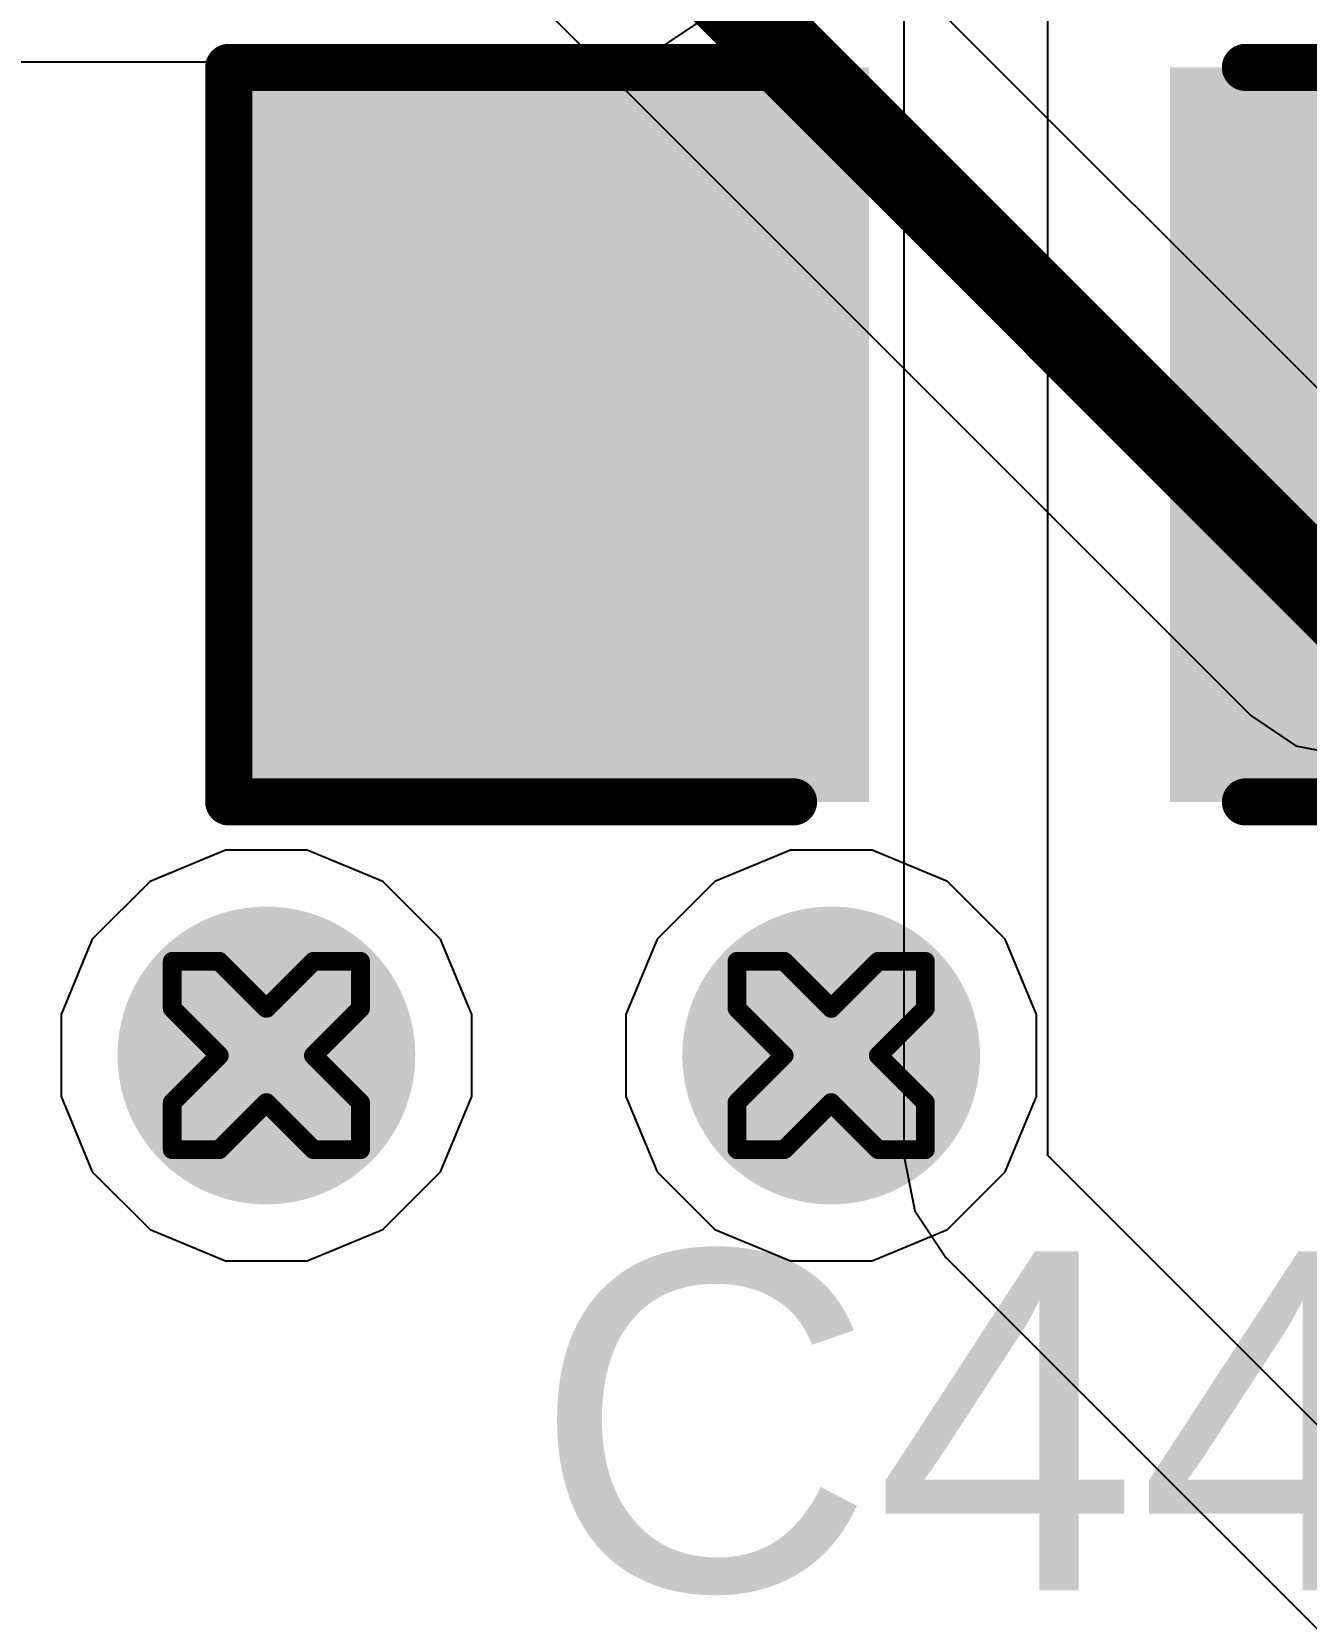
# Model space of a CAD drawing. Header units: inches. Extents: x 0 to 5379, y 0 to 5429.
# Drawn here: x 289.478 to 292.917, y 48.307 to 52.591 of the extents above; entities that cross this region are included whole.
import ezdxf

# ---------------------------------------------------------------- set-up
doc = ezdxf.new("R2010")
doc.units = ezdxf.units.IN
for name, color, linetype in [('Bottom Layer', 5, 'Continuous'), ('Bottom Solder', 6, 'Continuous'), ('Drill Drawing', 1, 'Continuous'), ('GND01', 16, 'Continuous'), ('GND02', 76, 'Continuous'), ('PWR', 156, 'Continuous'), ('SIG 01', 90, 'Continuous'), ('Top Layer', 1, 'Continuous'), ('Top Overlay', 2, 'Continuous'), ('Top Paste', 8, 'Continuous'), ('Top Solder', 216, 'Continuous'), ('Via Holes', 16, 'Continuous')]:
    doc.layers.add(name, color=color, linetype=linetype)
doc.styles.add('Arial', font='', dxfattribs={"height": 0.2})
doc.styles.get('Arial').set_extended_font_data('Arial')

# ---------------------------------------------------------------- blocks, each defined once
blk = doc.blocks.new('C___1206_1073')
at = {"layer": 'Top Layer'}
for points in [[(-2.032, 0.889), (-0.508, 0.889), (-0.508, -0.889), (-2.032, -0.889)], [(0.508, 0.889), (2.032, 0.889), (2.032, -0.889), (0.508, -0.889)]]:
    blk.add_hatch(color=1, dxfattribs=at).paths.add_polyline_path(points)
at = {"layer": 'Top Paste'}
for points in [[(-2.032, 0.889), (-0.508, 0.889), (-0.508, -0.889), (-2.032, -0.889)], [(0.508, 0.889), (2.032, 0.889), (2.032, -0.889), (0.508, -0.889)]]:
    blk.add_hatch(color=8, dxfattribs=at).paths.add_polyline_path(points)
at = {"layer": 'Top Solder'}
for points in [[(-2.1336, 0.9906), (-0.4064, 0.9906), (-0.4064, -0.9906), (-2.1336, -0.9906)], [(0.4064, 0.9906), (2.1336, 0.9906), (2.1336, -0.9906), (0.4064, -0.9906)]]:
    blk.add_hatch(color=216, dxfattribs=at).paths.add_polyline_path(points)
at = {"layer": 'Top Overlay'}
for points in [[(-2.1336, 0.9906, 0.127, 0.127, 0), (-0.6096, 0.9906, 0.127, 0.127, 0)], [(-2.1336, -0.9906, 0.127, 0.127, 0), (-2.1336, 0.9906, 0.127, 0.127, 0)], [(0.6096, 0.9906, 0.127, 0.127, 0), (2.1336, 0.9906, 0.127, 0.127, 0)], [(-2.1336, -0.9906, 0.127, 0.127, 0), (-0.6096, -0.9906, 0.127, 0.127, 0)], [(0.6096, -0.9906, 0.127, 0.127, 0), (2.1336, -0.9906, 0.127, 0.127, 0)]]:
    blk.add_lwpolyline(points, format="xyseb", dxfattribs=at)
for points in [[(-2.16535, 0.9906, 0.0635, 0.0635, 1), (-2.10185, 0.9906, 0.0635, 0.0635, 1)], [(-2.16535, 0.9906, 0.0635, 0.0635, 1), (-2.10185, 0.9906, 0.0635, 0.0635, 1)], [(-0.64135, 0.9906, 0.0635, 0.0635, 1), (-0.57785, 0.9906, 0.0635, 0.0635, 1)], [(0.57785, 0.9906, 0.0635, 0.0635, 1), (0.64135, 0.9906, 0.0635, 0.0635, 1)], [(-2.16535, -0.9906, 0.0635, 0.0635, 1), (-2.10185, -0.9906, 0.0635, 0.0635, 1)], [(-2.16535, -0.9906, 0.0635, 0.0635, 1), (-2.10185, -0.9906, 0.0635, 0.0635, 1)], [(-0.64135, -0.9906, 0.0635, 0.0635, 1), (-0.57785, -0.9906, 0.0635, 0.0635, 1)], [(0.57785, -0.9906, 0.0635, 0.0635, 1), (0.64135, -0.9906, 0.0635, 0.0635, 1)]]:
    blk.add_lwpolyline(points, format="xyseb", close=True, dxfattribs=at)

msp = doc.modelspace()

# ---------------------------------------------------------------- hatches: boundary and pattern name
at = {"layer": 'Bottom Layer'}
h = msp.add_hatch(color=5, dxfattribs=at)
edge = h.paths.add_edge_path()
edge.add_arc((290.1108, 49.83), 0.3, 0, 360)
h = msp.add_hatch(color=5, dxfattribs=at)
edge = h.paths.add_edge_path()
edge.add_arc((291.6348, 49.83), 0.3, 0, 360)
at = {"layer": 'Bottom Solder'}
h = msp.add_hatch(color=6, dxfattribs=at)
edge = h.paths.add_edge_path()
edge.add_arc((290.1108, 49.83), 0.4016, 0, 360)
h = msp.add_hatch(color=6, dxfattribs=at)
edge = h.paths.add_edge_path()
edge.add_arc((291.6348, 49.83), 0.4016, 0, 360)
at = {"layer": 'GND01'}
h = msp.add_hatch(color=16, dxfattribs=at)
edge = h.paths.add_edge_path()
edge.add_arc((290.1108, 49.83), 0.3, 0, 360)
h = msp.add_hatch(color=16, dxfattribs=at)
edge = h.paths.add_edge_path()
edge.add_arc((291.6348, 49.83), 0.3, 0, 360)
at = {"layer": 'GND02'}
h = msp.add_hatch(color=76, dxfattribs=at)
edge = h.paths.add_edge_path()
edge.add_arc((290.1108, 49.83), 0.3, 0, 360)
h = msp.add_hatch(color=76, dxfattribs=at)
edge = h.paths.add_edge_path()
edge.add_arc((291.6348, 49.83), 0.3, 0, 360)
at = {"layer": 'PWR'}
h = msp.add_hatch(color=156, dxfattribs=at)
edge = h.paths.add_edge_path()
edge.add_arc((290.1108, 49.83), 0.3, 0, 360)
h = msp.add_hatch(color=156, dxfattribs=at)
edge = h.paths.add_edge_path()
edge.add_arc((291.6348, 49.83), 0.3, 0, 360)
at = {"layer": 'SIG 01'}
h = msp.add_hatch(color=90, dxfattribs=at)
edge = h.paths.add_edge_path()
edge.add_arc((290.1108, 49.83), 0.3, 0, 360)
h = msp.add_hatch(color=90, dxfattribs=at)
edge = h.paths.add_edge_path()
edge.add_arc((291.6348, 49.83), 0.3, 0, 360)
at = {"layer": 'Top Layer'}
h = msp.add_hatch(color=1, dxfattribs=at)
edge = h.paths.add_edge_path()
edge.add_arc((290.1108, 49.83), 0.3, 0, 360)
h = msp.add_hatch(color=1, dxfattribs=at)
edge = h.paths.add_edge_path()
edge.add_arc((291.6348, 49.83), 0.3, 0, 360)
at = {"layer": 'Top Solder'}
h = msp.add_hatch(color=216, dxfattribs=at)
edge = h.paths.add_edge_path()
edge.add_arc((290.1108, 49.83), 0.4016, 0, 360)
h = msp.add_hatch(color=216, dxfattribs=at)
edge = h.paths.add_edge_path()
edge.add_arc((291.6348, 49.83), 0.4016, 0, 360)
at = {"layer": 'Via Holes'}
h = msp.add_hatch(color=7, dxfattribs=at)
edge = h.paths.add_edge_path()
edge.add_arc((290.1108, 49.83), 0.15, 0, 360)
h = msp.add_hatch(color=7, dxfattribs=at)
edge = h.paths.add_edge_path()
edge.add_arc((291.6348, 49.83), 0.15, 0, 360)

# ---------------------------------------------------------------- linework, layer by layer
at = {"layer": 'Bottom Layer'}
for p, q in [((293.188, 51.3882), (290.9482, 53.628)), ((290.4171, 53.0969), (292.7669, 50.7471)), ((292.7669, 50.7471), (292.8887, 50.6657)), ((292.8887, 50.6657), (293.0324, 50.6372))]:
    msp.add_line(p, q, dxfattribs=at)
msp.add_lwpolyline([(290.3942, 53.6509, 0.2286, 0.2286, 0), (293.0324, 51.0127, 0.2286, 0.2286, 0)], format="xyseb", dxfattribs=at)
at = {"layer": 'Drill Drawing'}
for points in [[(289.8568, 49.957, 0.0508, 0.0508, 0), (289.8568, 50.084, 0.0508, 0.0508, 0)], [(289.8568, 50.084, 0.0508, 0.0508, 0), (289.9838, 50.084, 0.0508, 0.0508, 0)], [(289.9838, 50.084, 0.0508, 0.0508, 0), (290.1108, 49.957, 0.0508, 0.0508, 0)], [(290.1108, 49.957, 0.0508, 0.0508, 0), (290.2378, 50.084, 0.0508, 0.0508, 0)], [(290.2378, 50.084, 0.0508, 0.0508, 0), (290.3648, 50.084, 0.0508, 0.0508, 0)], [(290.3648, 49.957, 0.0508, 0.0508, 0), (290.3648, 50.084, 0.0508, 0.0508, 0)], [(291.3808, 49.957, 0.0508, 0.0508, 0), (291.3808, 50.084, 0.0508, 0.0508, 0)], [(291.3808, 50.084, 0.0508, 0.0508, 0), (291.5078, 50.084, 0.0508, 0.0508, 0)], [(291.5078, 50.084, 0.0508, 0.0508, 0), (291.6348, 49.957, 0.0508, 0.0508, 0)], [(291.6348, 49.957, 0.0508, 0.0508, 0), (291.7618, 50.084, 0.0508, 0.0508, 0)], [(291.7618, 50.084, 0.0508, 0.0508, 0), (291.8888, 50.084, 0.0508, 0.0508, 0)], [(291.8888, 49.957, 0.0508, 0.0508, 0), (291.8888, 50.084, 0.0508, 0.0508, 0)], [(289.8568, 49.957, 0.0508, 0.0508, 0), (289.9838, 49.83, 0.0508, 0.0508, 0)], [(290.2378, 49.83, 0.0508, 0.0508, 0), (290.3648, 49.957, 0.0508, 0.0508, 0)], [(291.3808, 49.957, 0.0508, 0.0508, 0), (291.5078, 49.83, 0.0508, 0.0508, 0)], [(291.7618, 49.83, 0.0508, 0.0508, 0), (291.8888, 49.957, 0.0508, 0.0508, 0)], [(289.8568, 49.703, 0.0508, 0.0508, 0), (289.9838, 49.83, 0.0508, 0.0508, 0)], [(290.2378, 49.83, 0.0508, 0.0508, 0), (290.3648, 49.703, 0.0508, 0.0508, 0)], [(291.3808, 49.703, 0.0508, 0.0508, 0), (291.5078, 49.83, 0.0508, 0.0508, 0)], [(291.7618, 49.83, 0.0508, 0.0508, 0), (291.8888, 49.703, 0.0508, 0.0508, 0)], [(289.8568, 49.576, 0.0508, 0.0508, 0), (289.8568, 49.703, 0.0508, 0.0508, 0)], [(289.9838, 49.576, 0.0508, 0.0508, 0), (290.1108, 49.703, 0.0508, 0.0508, 0)], [(290.1108, 49.703, 0.0508, 0.0508, 0), (290.2378, 49.576, 0.0508, 0.0508, 0)], [(290.3648, 49.576, 0.0508, 0.0508, 0), (290.3648, 49.703, 0.0508, 0.0508, 0)], [(291.3808, 49.576, 0.0508, 0.0508, 0), (291.3808, 49.703, 0.0508, 0.0508, 0)], [(291.5078, 49.576, 0.0508, 0.0508, 0), (291.6348, 49.703, 0.0508, 0.0508, 0)], [(291.6348, 49.703, 0.0508, 0.0508, 0), (291.7618, 49.576, 0.0508, 0.0508, 0)], [(291.8888, 49.576, 0.0508, 0.0508, 0), (291.8888, 49.703, 0.0508, 0.0508, 0)], [(289.8568, 49.576, 0.0508, 0.0508, 0), (289.9838, 49.576, 0.0508, 0.0508, 0)], [(290.2378, 49.576, 0.0508, 0.0508, 0), (290.3648, 49.576, 0.0508, 0.0508, 0)], [(291.3808, 49.576, 0.0508, 0.0508, 0), (291.5078, 49.576, 0.0508, 0.0508, 0)], [(291.7618, 49.576, 0.0508, 0.0508, 0), (291.8888, 49.576, 0.0508, 0.0508, 0)]]:
    msp.add_lwpolyline(points, format="xyseb", dxfattribs=at)
for points in [[(289.8441, 50.084, 0.0254, 0.0254, 1), (289.8695, 50.084, 0.0254, 0.0254, 1)], [(289.8441, 50.084, 0.0254, 0.0254, 1), (289.8695, 50.084, 0.0254, 0.0254, 1)], [(289.9711, 50.084, 0.0254, 0.0254, 1), (289.9965, 50.084, 0.0254, 0.0254, 1)], [(289.9711, 50.084, 0.0254, 0.0254, 1), (289.9965, 50.084, 0.0254, 0.0254, 1)], [(290.2251, 50.084, 0.0254, 0.0254, 1), (290.2505, 50.084, 0.0254, 0.0254, 1)], [(290.2251, 50.084, 0.0254, 0.0254, 1), (290.2505, 50.084, 0.0254, 0.0254, 1)], [(290.3521, 50.084, 0.0254, 0.0254, 1), (290.3775, 50.084, 0.0254, 0.0254, 1)], [(290.3521, 50.084, 0.0254, 0.0254, 1), (290.3775, 50.084, 0.0254, 0.0254, 1)], [(291.3681, 50.084, 0.0254, 0.0254, 1), (291.3935, 50.084, 0.0254, 0.0254, 1)], [(291.3681, 50.084, 0.0254, 0.0254, 1), (291.3935, 50.084, 0.0254, 0.0254, 1)], [(291.4951, 50.084, 0.0254, 0.0254, 1), (291.5205, 50.084, 0.0254, 0.0254, 1)], [(291.4951, 50.084, 0.0254, 0.0254, 1), (291.5205, 50.084, 0.0254, 0.0254, 1)], [(291.7491, 50.084, 0.0254, 0.0254, 1), (291.7745, 50.084, 0.0254, 0.0254, 1)], [(291.7491, 50.084, 0.0254, 0.0254, 1), (291.7745, 50.084, 0.0254, 0.0254, 1)], [(291.8761, 50.084, 0.0254, 0.0254, 1), (291.9015, 50.084, 0.0254, 0.0254, 1)], [(291.8761, 50.084, 0.0254, 0.0254, 1), (291.9015, 50.084, 0.0254, 0.0254, 1)], [(289.8441, 49.957, 0.0254, 0.0254, 1), (289.8695, 49.957, 0.0254, 0.0254, 1)], [(289.8441, 49.957, 0.0254, 0.0254, 1), (289.8695, 49.957, 0.0254, 0.0254, 1)], [(290.0981, 49.957, 0.0254, 0.0254, 1), (290.1235, 49.957, 0.0254, 0.0254, 1)], [(290.0981, 49.957, 0.0254, 0.0254, 1), (290.1235, 49.957, 0.0254, 0.0254, 1)], [(290.3521, 49.957, 0.0254, 0.0254, 1), (290.3775, 49.957, 0.0254, 0.0254, 1)], [(290.3521, 49.957, 0.0254, 0.0254, 1), (290.3775, 49.957, 0.0254, 0.0254, 1)], [(291.3681, 49.957, 0.0254, 0.0254, 1), (291.3935, 49.957, 0.0254, 0.0254, 1)], [(291.3681, 49.957, 0.0254, 0.0254, 1), (291.3935, 49.957, 0.0254, 0.0254, 1)], [(291.6221, 49.957, 0.0254, 0.0254, 1), (291.6475, 49.957, 0.0254, 0.0254, 1)], [(291.6221, 49.957, 0.0254, 0.0254, 1), (291.6475, 49.957, 0.0254, 0.0254, 1)], [(291.8761, 49.957, 0.0254, 0.0254, 1), (291.9015, 49.957, 0.0254, 0.0254, 1)], [(291.8761, 49.957, 0.0254, 0.0254, 1), (291.9015, 49.957, 0.0254, 0.0254, 1)], [(289.9711, 49.83, 0.0254, 0.0254, 1), (289.9965, 49.83, 0.0254, 0.0254, 1)], [(289.9711, 49.83, 0.0254, 0.0254, 1), (289.9965, 49.83, 0.0254, 0.0254, 1)], [(290.2251, 49.83, 0.0254, 0.0254, 1), (290.2505, 49.83, 0.0254, 0.0254, 1)], [(290.2251, 49.83, 0.0254, 0.0254, 1), (290.2505, 49.83, 0.0254, 0.0254, 1)], [(291.4951, 49.83, 0.0254, 0.0254, 1), (291.5205, 49.83, 0.0254, 0.0254, 1)], [(291.4951, 49.83, 0.0254, 0.0254, 1), (291.5205, 49.83, 0.0254, 0.0254, 1)], [(291.7491, 49.83, 0.0254, 0.0254, 1), (291.7745, 49.83, 0.0254, 0.0254, 1)], [(291.7491, 49.83, 0.0254, 0.0254, 1), (291.7745, 49.83, 0.0254, 0.0254, 1)], [(289.8441, 49.703, 0.0254, 0.0254, 1), (289.8695, 49.703, 0.0254, 0.0254, 1)], [(289.8441, 49.703, 0.0254, 0.0254, 1), (289.8695, 49.703, 0.0254, 0.0254, 1)], [(290.0981, 49.703, 0.0254, 0.0254, 1), (290.1235, 49.703, 0.0254, 0.0254, 1)], [(290.0981, 49.703, 0.0254, 0.0254, 1), (290.1235, 49.703, 0.0254, 0.0254, 1)], [(290.3521, 49.703, 0.0254, 0.0254, 1), (290.3775, 49.703, 0.0254, 0.0254, 1)], [(290.3521, 49.703, 0.0254, 0.0254, 1), (290.3775, 49.703, 0.0254, 0.0254, 1)], [(291.3681, 49.703, 0.0254, 0.0254, 1), (291.3935, 49.703, 0.0254, 0.0254, 1)], [(291.3681, 49.703, 0.0254, 0.0254, 1), (291.3935, 49.703, 0.0254, 0.0254, 1)], [(291.6221, 49.703, 0.0254, 0.0254, 1), (291.6475, 49.703, 0.0254, 0.0254, 1)], [(291.6221, 49.703, 0.0254, 0.0254, 1), (291.6475, 49.703, 0.0254, 0.0254, 1)], [(291.8761, 49.703, 0.0254, 0.0254, 1), (291.9015, 49.703, 0.0254, 0.0254, 1)], [(291.8761, 49.703, 0.0254, 0.0254, 1), (291.9015, 49.703, 0.0254, 0.0254, 1)], [(289.8441, 49.576, 0.0254, 0.0254, 1), (289.8695, 49.576, 0.0254, 0.0254, 1)], [(289.8441, 49.576, 0.0254, 0.0254, 1), (289.8695, 49.576, 0.0254, 0.0254, 1)], [(289.9711, 49.576, 0.0254, 0.0254, 1), (289.9965, 49.576, 0.0254, 0.0254, 1)], [(289.9711, 49.576, 0.0254, 0.0254, 1), (289.9965, 49.576, 0.0254, 0.0254, 1)], [(290.2251, 49.576, 0.0254, 0.0254, 1), (290.2505, 49.576, 0.0254, 0.0254, 1)], [(290.2251, 49.576, 0.0254, 0.0254, 1), (290.2505, 49.576, 0.0254, 0.0254, 1)], [(290.3521, 49.576, 0.0254, 0.0254, 1), (290.3775, 49.576, 0.0254, 0.0254, 1)], [(290.3521, 49.576, 0.0254, 0.0254, 1), (290.3775, 49.576, 0.0254, 0.0254, 1)], [(291.3681, 49.576, 0.0254, 0.0254, 1), (291.3935, 49.576, 0.0254, 0.0254, 1)], [(291.3681, 49.576, 0.0254, 0.0254, 1), (291.3935, 49.576, 0.0254, 0.0254, 1)], [(291.4951, 49.576, 0.0254, 0.0254, 1), (291.5205, 49.576, 0.0254, 0.0254, 1)], [(291.4951, 49.576, 0.0254, 0.0254, 1), (291.5205, 49.576, 0.0254, 0.0254, 1)], [(291.7491, 49.576, 0.0254, 0.0254, 1), (291.7745, 49.576, 0.0254, 0.0254, 1)], [(291.7491, 49.576, 0.0254, 0.0254, 1), (291.7745, 49.576, 0.0254, 0.0254, 1)], [(291.8761, 49.576, 0.0254, 0.0254, 1), (291.9015, 49.576, 0.0254, 0.0254, 1)], [(291.8761, 49.576, 0.0254, 0.0254, 1), (291.9015, 49.576, 0.0254, 0.0254, 1)]]:
    msp.add_lwpolyline(points, format="xyseb", close=True, dxfattribs=at)
at = {"layer": 'PWR'}
for p, q in [((290.0006, 50.384), (289.797, 50.2997)), ((290.221, 50.384), (290.0006, 50.384)), ((290.4246, 50.2997), (290.221, 50.384)), ((291.5246, 50.384), (291.321, 50.2997)), ((291.745, 50.384), (291.5246, 50.384)), ((291.9486, 50.2997), (291.745, 50.384)), ((289.797, 50.2997), (289.6411, 50.1439)), ((290.5804, 50.1439), (290.4246, 50.2997)), ((291.321, 50.2997), (291.1651, 50.1439)), ((292.1044, 50.1439), (291.9486, 50.2997)), ((289.6411, 50.1439), (289.5568, 49.9402)), ((290.6648, 49.9402), (290.5804, 50.1439)), ((291.1651, 50.1439), (291.0808, 49.9402)), ((292.1888, 49.9402), (292.1044, 50.1439)), ((289.5568, 49.9402), (289.5568, 49.7198)), ((290.6648, 49.7198), (290.6648, 49.9402)), ((291.0808, 49.9402), (291.0808, 49.7198)), ((292.1888, 49.7198), (292.1888, 49.9402)), ((289.5568, 49.7198), (289.6411, 49.5162)), ((290.5804, 49.5162), (290.6648, 49.7198)), ((291.0808, 49.7198), (291.1651, 49.5162)), ((292.1044, 49.5162), (292.1888, 49.7198)), ((289.6411, 49.5162), (289.797, 49.3604)), ((290.4246, 49.3604), (290.5804, 49.5162)), ((291.1651, 49.5162), (291.321, 49.3604)), ((291.9486, 49.3604), (292.1044, 49.5162)), ((289.797, 49.3604), (290.0006, 49.276)), ((290.221, 49.276), (290.4246, 49.3604)), ((291.321, 49.3604), (291.5246, 49.276)), ((291.745, 49.276), (291.9486, 49.3604)), ((290.0006, 49.276), (290.221, 49.276)), ((291.5246, 49.276), (291.745, 49.276))]:
    msp.add_line(p, q, dxfattribs=at)
at = {"layer": 'Top Layer'}
for p, q in [((291.8307, 53.0296), (291.8307, 49.5599)), ((292.2191, 49.5599), (292.2191, 53.0296)), ((291.1617, 52.5397), (291.2878, 52.6239)), ((291.0131, 52.5101), (291.1617, 52.5397)), ((282.194, 52.5101), (291.0131, 52.5101)), ((291.8307, 49.5599), (291.8602, 49.4113)), ((293.2651, 48.514), (292.2191, 49.5599)), ((291.8602, 49.4113), (291.9444, 49.2852)), ((291.9444, 49.2852), (292.9904, 48.2393))]:
    msp.add_line(p, q, dxfattribs=at)

# ---------------------------------------------------------------- block references
msp.add_blockref('C___1206_1073', (292.1428, 51.5046))

# ---------------------------------------------------------------- texts
at = {"layer": 'Top Overlay', "style": 'Arial'}
msp.add_text('C44', height=0.9144, dxfattribs=at).set_placement((290.8304, 48.3871))

doc.saveas('drawing.dxf')
